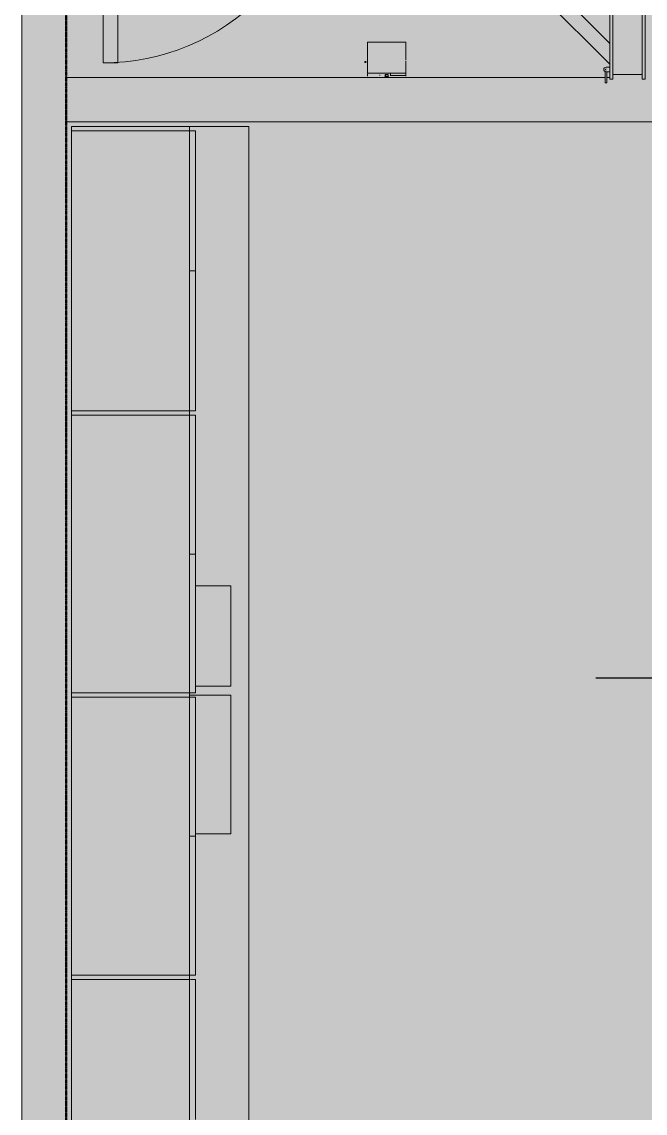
# Model space of a CAD drawing. Header units: millimetres. Extents: x 15878 to 679837, y -72324 to 391440.
# Drawn here: x 151832 to 153942, y 36702 to 40396 of the extents above; entities that cross this region are included whole.
import ezdxf

# ---------------------------------------------------------------- set-up
doc = ezdxf.new("R2010")
doc.units = ezdxf.units.MM
doc.linetypes.add('Demolished', pattern=[4.8, 3.2, -1.6])
for name, color, linetype, lineweight in [('A-ANNO-NOTE', 131, 'Continuous', 25), ('A-DETL', 90, 'Continuous', 5), ('A-DETL-GENF', 92, 'Continuous', 5), ('A-DOOR', 31, 'Continuous', 5), ('A-DOOR-FRAM', 31, 'Continuous', 5), ('A-FLOR', 192, 'Continuous', 5), ('A-WALL', 113, 'Continuous', 5), ('A-WALL-PATT', 111, 'Continuous', 18), ('I-FURN', 30, 'Continuous', 5), ('P-SANR-FIXT', 6, 'Continuous', 5)]:
    doc.layers.add(name, color=color, linetype=linetype, lineweight=lineweight)

# ---------------------------------------------------------------- blocks, each defined once
blk = doc.blocks.new('DLN-Access Panel__AP01_ - _AP04a_ 450 x 650 _WH_-16057987-G_F')
at = {"layer": 'A-DOOR', "color": 253}
for p, q in [((-215, 60), (93.2, 368.2)), ((128.6, 332.8), (-144.3, 60)), ((93.2, 368.2), (128.6, 332.8)), ((-239.6, 75), (-277.5, 75)), ((-277.5, 75), (-277.5, 70)), ((-277.5, 70), (-240, 70)), ((-265, 50), (-265, 60)), ((265, 60), (-265, 60)), ((-265, 50), (265, 50)), ((-240, 72.5), (-240, 60)), ((-225, 60), (-225, 72.5)), ((265, 50), (265, 60)), ((-265, -60), (-265, -50)), ((265, -50), (-265, -50)), ((-265, -60), (265, -60)), ((265, -60), (265, -50))]:
    blk.add_line(p, q, dxfattribs=at)
for centre, radius, start, end in [((-225, 50), 450, 1.3176, 45), ((-232.5, 72.5), 7.5, 360, 180), ((-232.5, 72.5), 7.5, 360, 165), ((-232.5, 72.5), 7.5, 360, 160.5288), ((-232.5, 72.5), 7.5, 360, 160.5288), ((-232.5, 72.5), 2, 0, 180), ((-232.5, 72.5), 2, 0, 180)]:
    blk.add_arc(centre, radius, start, end, dxfattribs=at)
at = {"layer": 'A-DOOR-FRAM', "color": 253}
for p, q in [((-250, 50), (-250, -50)), ((250, 50), (250, -50))]:
    blk.add_line(p, q, dxfattribs=at)
blk = doc.blocks.new('DLN_Counter-01 - 3850 _W_-13002887-G_F')
at = {"layer": 'I-FURN', "color": 253}
for p, q in [((-977.5, 0), (-1925, 0)), ((-977.5, 0), (-977.5, -400)), ((-977.5, -400), (-977.5, 0)), ((-977.5, 0), (-962.5, 0)), ((-962.5, -400), (-962.5, 0)), ((-22.5, 0), (-962.5, 0)), ((-962.5, 0), (-962.5, -400)), ((-22.5, 0), (-22.5, -400)), ((-7.5, -400), (-7.5, 0)), ((932.5, 0), (-7.5, 0)), ((932.5, 0), (932.5, -400)), ((947.5, -400), (947.5, 0)), ((1895, 0), (947.5, 0)), ((1895, 0), (1895, -400)), ((1895, -400), (1895, 0)), ((1895, 0), (1910, 0)), ((1910, 0), (1910, -400)), ((-22.5, -400), (-22.5, 0)), ((-22.5, 0), (-7.5, 0)), ((-7.5, 0), (-7.5, -400)), ((932.5, -400), (932.5, 0)), ((932.5, 0), (947.5, 0)), ((947.5, 0), (947.5, -400)), ((-1925, -400), (-977.5, -400)), ((-1451.25, -400), (-977.5, -400)), ((-977.5, -400), (-962.5, -400)), ((-977.5, -403.29), (-977.5, -420)), ((-962.5, -400), (-22.5, -400)), ((-962.5, -420), (-962.5, -400)), ((-962.5, -400), (-492.5, -400)), ((-492.5, -400), (-492.5, -420)), ((-492.5, -420), (-492.5, -400)), ((-492.5, -400), (-22.5, -400)), ((-22.5, -400), (-22.5, -420)), ((-22.5, -400), (-7.5, -400)), ((-15, -400), (-15, -540)), ((-7.5, -400), (932.5, -400)), ((-7.5, -420), (-7.5, -400)), ((-7.5, -400), (462.5, -400)), ((462.5, -400), (462.5, -420)), ((462.5, -420), (462.5, -400)), ((462.5, -400), (932.5, -400)), ((932.5, -400), (932.5, -420)), ((932.5, -400), (947.5, -400)), ((947.5, -400), (1895, -400)), ((947.5, -420), (947.5, -400)), ((947.5, -400), (1421.25, -400)), ((1421.25, -400), (1421.25, -420)), ((1421.25, -420), (1421.25, -400)), ((1421.25, -400), (1895, -400)), ((1895, -400), (1895, -420)), ((1895, -400), (1910, -400)), ((1910, -600), (1910, -400)), ((-1451.25, -420), (-977.5, -420)), ((-962.5, -420), (-492.5, -420)), ((-492.5, -420), (-22.5, -420)), ((-485, -540), (-485, -420)), ((-7.5, -420), (462.5, -420)), ((15, -540), (15, -420)), ((355, -420), (355, -540)), ((462.5, -420), (932.5, -420)), ((947.5, -420), (1421.25, -420)), ((1421.25, -420), (1895, -420)), ((-15, -540), (-485, -540)), ((355, -540), (15, -540)), ((-1940, -600), (1910, -600))]:
    blk.add_line(p, q, dxfattribs=at)
blk = doc.blocks.new('DLN_Toilet Paper Roll - DLN_Toilet Paper Roll-V663-G_F')
at = {"layer": 'P-SANR-FIXT', "color": 253}
for p, q in [((-7, 0), (-6.8, 0)), ((-4.9, 0), (-7, 0)), ((-6.8, 0), (-3.5, 0)), ((0, 0), (-4.9, 0)), ((-3.5, 0), (1.8, 0)), ((4.9, 0), (0, 0)), ((1.8, 0), (6.1, 0)), ((6.1, 0), (4.9, 0)), ((6.1, 0), (7, 0)), ((6.8, 0), (6.1, 0)), ((7, 0), (6.8, 0)), ((-65, -6.9), (-65, -5)), ((-65, -6.9), (-65, -6.1)), ((-65, -6.1), (-65, -6.9)), ((-65, -15.5), (-65, -6.9)), ((-65, -6.9), (-12.7, -6.9)), ((-65, -56.7), (-65, -15.5)), ((-65, -15.5), (-12.7, -15.5)), ((-12.7, -6.9), (-12.7, -6.1)), ((-12.7, -6.1), (-12.7, -6.9)), ((-12.7, -15.5), (-12.7, -6.9)), ((65, -15.5), (-12.7, -15.5)), ((-7, -2), (7, -2)), ((7, -2), (-7, -2)), ((-5, -5), (5, -5)), ((5, -5), (-5, -5)), ((-5, -11), (5, -11)), ((5, -11), (-5, -11)), ((-3, -2), (3, -2)), ((3, -2), (-3, -2)), ((-3, -5), (3, -5)), ((3, -5), (-3, -5)), ((23.2, -9.3), (23.2, -6.9)), ((23.2, -6.9), (23.2, -9.3)), ((65, -5), (65, -12.4)), ((65, -15.5), (65, -120.1)), ((-65, -120.1), (-65, -59.7)), ((-65, -120.1), (65, -120.1))]:
    blk.add_line(p, q, dxfattribs=at)
for start_param, end_param in [(0, 3.141593), (3.141593, 6.283185)]:
    blk.add_ellipse((71.8, -52.8), major_axis=(2, 0), ratio=0.802744, start_param=start_param, end_param=end_param, dxfattribs=at)
for points, knots in [([(-4.7, -9.3), (-4.6, -9.2), (-4.6, -8.9), (-4.5, -8.5), (-4.5, -8), (-4.5, -7.6), (-4.6, -7.1), (-4.8, -6.6), (-4.9, -6.3), (-5, -6.1), (-5, -6.1), (-5, -6.1)], [0, 0, 0, 0, 0.1, 0.2, 0.3, 0.4, 0.5, 0.6, 0.8, 0.9, 0.9644096, 0.9644096, 0.9644096, 0.9644096]), ([(-5, -6.1), (-5, -6.1), (-5, -6.2), (-4.9, -6.4), (-4.8, -6.7), (-4.8, -6.9)], [0, 0, 0, 0, 0.25, 0.5, 1, 1, 1, 1]), ([(-4.8, -6.9), (-4.7, -7.2), (-4.7, -7.6), (-4.6, -8.3), (-4.7, -8.8), (-4.8, -9.3), (-4.9, -9.7), (-5, -10), (-5, -10.1), (-5, -10.1)], [0, 0, 0, 0, 0.222222, 0.333333, 0.444444, 0.583333, 0.722222, 0.861111, 1, 1, 1, 1]), ([(-5, -10.1), (-5, -10.1), (-5, -10.1), (-4.9, -10), (-4.8, -9.8), (-4.7, -9.5), (-4.7, -9.3)], [0.0801932, 0.0801932, 0.0801932, 0.0801932, 0.2, 0.4, 0.7, 1, 1, 1, 1]), ([(5, -6.1), (5, -6.1), (5, -6.1), (4.9, -6.3), (4.8, -6.6), (4.6, -7.1), (4.5, -7.6), (4.5, -8), (4.5, -8.5), (4.6, -8.9), (4.6, -9.2), (4.7, -9.3)], [0.0355904, 0.0355904, 0.0355904, 0.0355904, 0.1, 0.2, 0.4, 0.5, 0.6, 0.7, 0.8, 0.9, 1, 1, 1, 1]), ([(5, -10.1), (5, -10.1), (5, -10), (4.9, -9.8), (4.8, -9.3), (4.7, -8.7), (4.7, -8.3), (4.6, -8), (4.7, -7.7), (4.7, -7.3), (4.8, -7.1), (4.8, -6.9)], [0, 0, 0, 0, 0.111111, 0.222222, 0.444444, 0.583333, 0.652778, 0.722222, 0.791667, 0.861111, 1, 1, 1, 1]), ([(4.7, -9.3), (4.7, -9.5), (4.9, -9.8), (5, -10.1), (5, -10.1), (5, -10.1)], [0, 0, 0, 0, 0.4, 0.7, 0.9198068, 0.9198068, 0.9198068, 0.9198068]), ([(4.8, -6.9), (4.8, -6.7), (4.9, -6.4), (5, -6.2), (5, -6.1), (5, -6.1)], [0, 0, 0, 0, 0.5, 0.75, 1, 1, 1, 1])]:
    blk.add_open_spline(points, degree=3, knots=knots, dxfattribs=at)
blk = doc.blocks.new('DLN-Single Door__X01_ - _M09_ 750 x 2450 _WH_-16935552-G_F')
at = {"layer": 'A-DOOR', "color": 253}
for p, q in [((-385, 80), (-415, 80)), ((-415, 80), (-415, 50)), ((-385, 50), (-385, 80)), ((415, 80), (385, 80)), ((385, 80), (385, 50)), ((415, 50), (415, 80)), ((-415, 50), (-400, 50)), ((-400, 50), (-385, 50)), ((385, 50), (400, 50)), ((400, 50), (415, 50)), ((-400, -50), (-415, -50)), ((-415, -50), (-415, -80)), ((-385, -50), (-400, -50)), ((-385, -80), (-385, -50)), ((-325, -50), (-375, -50)), ((-375, -50), (-375, -800)), ((-325, -800), (-325, -50)), ((400, -50), (385, -50)), ((385, -50), (385, -80)), ((415, -50), (400, -50)), ((415, -80), (415, -50)), ((-415, -80), (-385, -80)), ((385, -80), (415, -80)), ((-375, -800), (-325, -800))]:
    blk.add_line(p, q, dxfattribs=at)
blk.add_arc((-375, -50), 750, 270, 0.5, dxfattribs=at)
at = {"layer": 'A-DOOR-FRAM', "color": 253}
for p, q in [((-350, 50), (-400, 50)), ((-400, 50), (-400, -50)), ((-350, 0), (-350, 50)), ((350, 50), (350, 0)), ((400, 50), (350, 50)), ((400, -50), (400, 50)), ((-375, -50), (-375, 0)), ((-375, 0), (-350, 0)), ((350, 0), (375, 0)), ((375, 0), (375, -50)), ((-400, -50), (-375, -50)), ((375, -50), (400, -50))]:
    blk.add_line(p, q, dxfattribs=at)
blk = doc.blocks.new('DLN_Slab Level Mark - SSL-2mm_Type 2-2670448-G_F')
at = {"layer": 'A-ANNO-NOTE'}
for p, q in [((0, 1.5), (0, -1.5)), ((-1.5, 0), (1.5, 0))]:
    blk.add_line(p, q, dxfattribs=at)
blk.add_circle((0, 0), 1, dxfattribs=at)

msp = doc.modelspace()

# ---------------------------------------------------------------- hatches: boundary and pattern name
at = {"layer": 'A-DETL-GENF', "transparency": 33554585}
h = msp.add_hatch(color=151, dxfattribs=at)
h.paths.add_polyline_path([(157764.8, 34257.5), (158481.8, 34257.5), (158481.8, 35357.5), (160531.8, 35357.5), (160531.8, 34257.5), (166831.8, 34257.5), (166831.8, 39607.5), (166231.8, 39607.5), (166231.8, 40207.5), (166831.8, 40207.5), (166831.8, 44957.5), (166231.8, 44957.5), (166231.8, 45557.5), (166831.8, 45557.5), (166831.8, 51407.5), (166231.8, 51407.5), (166231.8, 52007.5), (154831.8, 52007.5), (154831.8, 51407.5), (154231.8, 51407.5), (154231.8, 52007.5), (151981.8, 52007.5), (151981.8, 35357.5), (153981.8, 35357.5), (153981.8, 34257.5), (156936.9, 34257.5)], flags=0)
h.paths.add_polyline_path([(154453.4, 39607.5), (154231.8, 39607.5), (154231.8, 40207.5), (154831.8, 40207.5), (154831.8, 39607.5)], flags=0)
h.paths.add_polyline_path([(154231.8, 44957.5), (154231.8, 45557.5), (154831.8, 45557.5), (154831.8, 44957.5), (154453.4, 44957.5)], flags=0)
at = {"layer": 'A-WALL-PATT', "transparency": 33554432}
msp.add_hatch(color=53, dxfattribs=at).paths.add_polyline_path([(151831.8, 33807.5), (151981.8, 33807.5), (151976.6, 52022.5), (151831.8, 52022.5), (151831.8, 35059.9)], flags=0)

# ---------------------------------------------------------------- linework, layer by layer
at = {"layer": 'A-DETL', "linetype": 'Demolished', "lineweight": 50}
msp.add_line((151981.8, 52007.5), (151981.8, 35357.5), dxfattribs=at)
at = {"layer": 'A-FLOR'}
for p, q in [((151831.8, 52157.5), (151831.8, 33897.5)), ((151981.8, 43382.5), (151981.8, 40207.5)), ((151981.8, 40207.5), (153806.8, 40207.5)), ((153811.8, 40207.5), (153821.8, 40207.5)), ((153831.8, 40207.5), (153831.8, 40217.5)), ((154156.8, 40057.5), (151981.8, 40057.5))]:
    msp.add_line(p, q, dxfattribs=at)
at = {"layer": 'A-WALL', "color": 253}
for p, q in [((151831.8, 33807.5), (151831.8, 52022.5)), ((151981.8, 52022.5), (151981.8, 33807.5))]:
    msp.add_line(p, q, dxfattribs=at)

# ---------------------------------------------------------------- block references
at = {"layer": 'A-ANNO-NOTE', "xscale": 500, "yscale": 500, "zscale": 500, "rotation": 89.99999999999993}
msp.add_blockref('DLN_Slab Level Mark - SSL-2mm_Type 2-2670448-G_F', (154524.4, 38175.8), dxfattribs=at)
at = {"layer": 'A-DOOR', "color": 253}
msp.add_blockref('DLN-Single Door__X01_ - _M09_ 750 x 2450 _WH_-16935552-G_F', (152481.8, 41057.5), dxfattribs=at)
at = {"layer": 'A-DOOR', "color": 253, "rotation": 90.00000000000006}
msp.add_blockref('DLN-Access Panel__AP01_ - _AP04a_ 450 x 650 _WH_-16057987-G_F', (153881.8, 40467.5), dxfattribs=at)
at = {"layer": 'I-FURN', "color": 253, "rotation": 89.9999999999997}
msp.add_blockref('DLN_Counter-01 - 3850 _W_-13002887-G_F', (151999.8, 38132.5), dxfattribs=at)
at = {"layer": 'P-SANR-FIXT', "color": 253, "rotation": 180}
msp.add_blockref('DLN_Toilet Paper Roll - DLN_Toilet Paper Roll-V663-G_F', (153066.8, 40207.5), dxfattribs=at)

doc.saveas('drawing.dxf')
